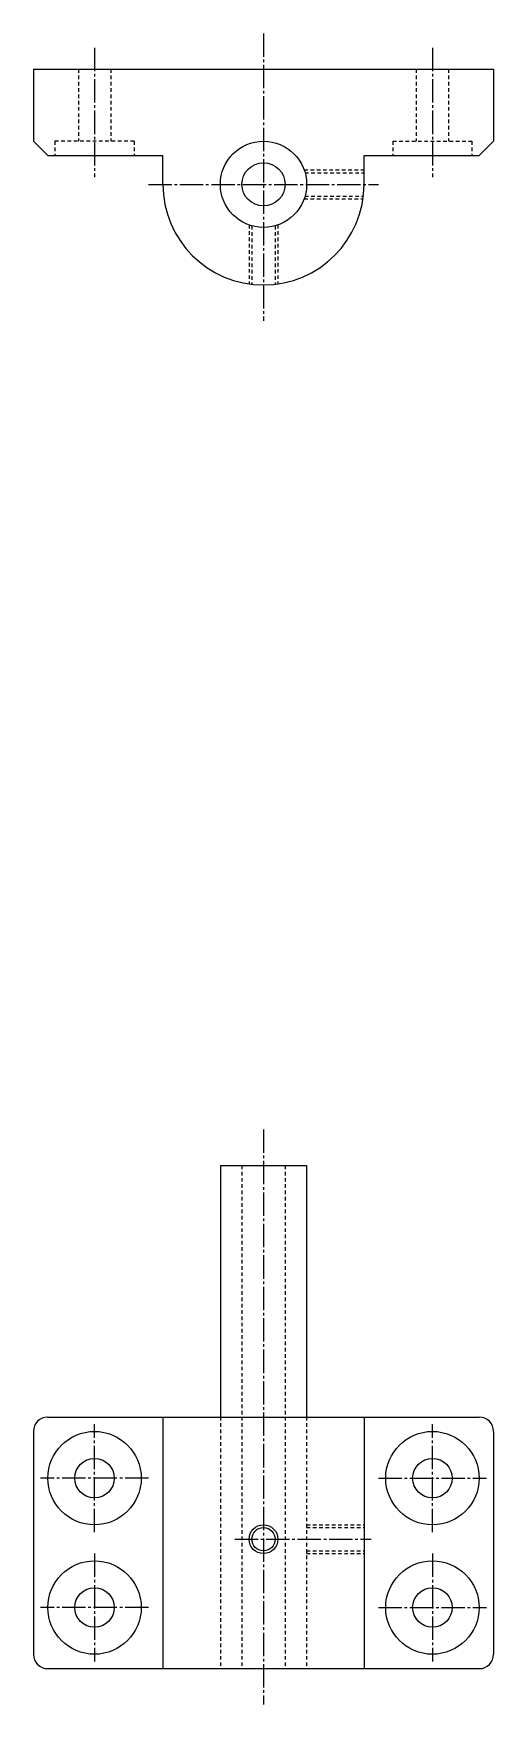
# Model space of a CAD drawing. Extents: x 21 to 321, y 20 to 330.
# Drawn here: x 256.7 to 320.7, y 97.4 to 329.9 of the extents above; entities outside this region: 2.
import ezdxf

# ---------------------------------------------------------------- set-up
doc = ezdxf.new("R2010")
doc.units = 0
doc.header["$LTSCALE"] = 0.25
doc.linetypes.add('CENTER', pattern=[17.5, 13, -1.5, 1.5, -1.5])
doc.linetypes.add('DASHED', pattern=[3.5, 2, -1.5])
doc.layers.get('0').update_dxf_attribs({"linetype": 'CONTINUOUS'})
doc.layers.add('CENTER', color=1, linetype='CENTER')
doc.styles.get("Standard").update_dxf_attribs({"font": 'txt', "bigfont": 'BIGFONT'})

msp = doc.modelspace()

# ---------------------------------------------------------------- linework, layer by layer
for p, q in [((256.65, 324.89), (320.65, 324.89)), ((256.65, 324.89), (256.65, 314.89)), ((320.65, 324.89), (320.65, 314.89)), ((256.65, 314.89), (258.65, 312.89)), ((320.65, 314.89), (318.65, 312.89)), ((258.65, 312.89), (274.65, 312.89)), ((274.65, 308.89), (274.65, 312.89)), ((302.65, 312.89), (318.65, 312.89)), ((302.65, 308.89), (302.65, 312.89)), ((282.65, 172.4), (282.65, 137.4)), ((282.65, 172.4), (294.65, 172.4)), ((294.65, 172.4), (294.65, 137.4)), ((258.65, 137.4), (318.65, 137.4)), ((274.65, 137.4), (274.65, 102.4)), ((302.65, 137.4), (302.65, 102.4)), ((256.65, 135.4), (256.65, 104.4)), ((320.65, 135.4), (320.65, 104.4)), ((296.65, 122.02), (296.65, 122.02)), ((298.65, 122.02), (298.65, 122.02)), ((258.65, 102.4), (318.65, 102.4))]:
    msp.add_line(p, q)
at = {"color": 3, "linetype": 'DASHED'}
for p, q in [((262.9, 324.89), (262.9, 314.89)), ((267.4, 324.89), (267.4, 314.89)), ((309.9, 324.89), (309.9, 314.89)), ((314.4, 324.89), (314.4, 314.89)), ((270.65, 314.89), (259.65, 314.89)), ((259.65, 314.89), (259.65, 312.89)), ((270.65, 314.89), (270.65, 312.89)), ((306.65, 314.89), (317.65, 314.89)), ((306.65, 314.89), (306.65, 312.89)), ((317.65, 314.89), (317.65, 312.89)), ((294.31, 310.89), (302.65, 310.89)), ((294.43, 310.51), (302.65, 310.51)), ((294.31, 306.89), (302.51, 306.89)), ((294.43, 307.26), (302.56, 307.26)), ((286.65, 303.23), (286.65, 295.03)), ((287.03, 303.11), (287.03, 294.98)), ((290.27, 303.11), (290.27, 294.98)), ((290.65, 303.23), (290.65, 295.03)), ((285.65, 172.4), (285.65, 102.4)), ((291.65, 172.4), (291.65, 102.4)), ((282.65, 137.4), (282.65, 102.4)), ((294.65, 137.4), (294.65, 102.4)), ((294.65, 122.4), (302.65, 122.4)), ((294.65, 122.02), (302.65, 122.02)), ((294.65, 118.78), (302.65, 118.78)), ((294.65, 118.4), (302.65, 118.4))]:
    msp.add_line(p, q, dxfattribs=at)
for centre, radius in [((288.65, 308.89), 6), ((288.65, 308.89), 3), ((265.15, 128.9), 6.5), ((312.15, 128.9), 6.5), ((265.15, 128.9), 2.75), ((312.15, 128.9), 2.75), ((288.65, 120.4), 1.62), ((265.15, 110.9), 6.5), ((312.15, 110.9), 6.5), ((265.15, 110.9), 2.75), ((312.15, 110.9), 2.75)]:
    msp.add_circle(centre, radius)
at = {"color": 3}
msp.add_circle((288.65, 120.4), 2, dxfattribs=at)
for centre, radius, start, end in [((288.65, 308.89), 14, 180, 0), ((258.65, 135.4), 2, 90, 180), ((318.65, 135.4), 2, 360, 90), ((258.65, 104.4), 2, 180, 270), ((318.65, 104.4), 2, 270, 0)]:
    msp.add_arc(centre, radius, start, end)
at = {"layer": 'CENTER', "color": 1, "linetype": 'CENTER'}
for p, q in [((265.15, 327.89), (265.15, 309.89)), ((288.65, 329.89), (288.65, 289.89)), ((312.15, 327.89), (312.15, 309.89)), ((272.65, 308.89), (304.65, 308.89)), ((288.65, 177.4), (288.65, 97.4)), ((265.15, 121.4), (265.15, 136.4)), ((312.15, 121.4), (312.15, 136.4)), ((272.65, 128.9), (257.65, 128.9)), ((304.65, 128.9), (319.65, 128.9)), ((284.65, 120.4), (303.65, 120.4)), ((265.15, 118.4), (265.15, 103.4)), ((312.15, 118.4), (312.15, 103.4)), ((272.65, 110.9), (257.65, 110.9)), ((304.65, 110.9), (319.65, 110.9))]:
    msp.add_line(p, q, dxfattribs=at)

# ---------------------------------------------------------------- texts
for s, p in [('MSSTA 12-70', (20, 50)), ('MSSTA12', (20, 20))]:
    msp.add_text(s, height=8).set_placement(p)

doc.saveas('drawing.dxf')
